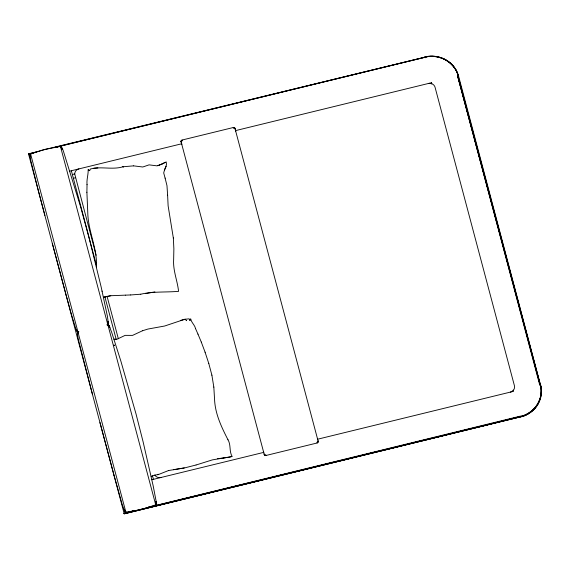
<?xml version="1.0" encoding="UTF-8"?>
<svg xmlns="http://www.w3.org/2000/svg" width="570" height="570" viewBox="0 0 570 570"><rect width="100%" height="100%" fill="white"/><g stroke="black" fill="none" stroke-linecap="round" stroke-linejoin="round"><path stroke-width="0.85" d="M87.032 184.537L86.897 192.368M190.273 319.806L190.722 319.015C191.406 322.677 194.833 324.978 195.588 328.705M96.551 265.499L80.634 206.882L64.104 153.494C63.12 150.038 61.838 144.837 57.477 146.996L45.222 149.326L30.573 153.879L77.919 331.811L78.888 331.669C76.487 332.923 77.57 334.49 78.432 339.834L92.511 394.526M107.794 324.458L106.861 324.836C110.038 324.323 110.231 329.831 111.499 331.747L120.819 360.953L135.959 413.692L143.148 441.985L153.237 486.146L156.209 501.671L156.28 503.88L155.731 504.87L145.649 508.148L136.373 510.414L126.034 512.159L124.908 511.525L122.372 505.07L114.121 475.601M30.139 157.042L30.053 154.826L30.645 154.107L30.046 154.805L30.132 156.985L31.008 161.46L38.411 190.872M108.257 321.352L108.286 323.154L107.502 316.721L101.196 287.159L88.329 234.555M156.28 503.88C154.805 505.654 157.242 502.605 156.209 501.671M87.032 184.666C86.483 179.571 88.371 174.677 88.172 169.725L89.689 170.637M156.244 503.495L156.251 502.968M30.053 154.826L30.623 154.007M107.759 324.358L108.3 322.57M96.544 266.226L96.487 267.073C97.441 248.385 88.065 231.178 87.766 212.539L86.897 192.24M74.713 173.985L74.927 172.617A5.572 5.308 -2 0 1 78.924 168.898M181.053 141.645L181.039 141.018A1.489 1.418 -2 0 1 182.108 140.028L233.251 127.53A1.489 1.418 -2 0 1 234.683 127.908L235.082 128.606M264.259 454.547L264.558 455.102A1.489 1.418 -2 0 0 265.99 455.48L317.134 442.983A1.489 1.418 -2 0 0 318.203 441.992L318.188 441.365M62.451 149.084L61.239 147.181M162.357 163.896L159.301 165.129L166.219 161.909C167.402 166.041 164.295 169.126 163.704 172.931L165.129 178.196M166.105 166.24L164.409 169.874M196.123 464.978L212.418 459.869L231.734 456.627M108.286 323.318L107.737 324.273L108.286 323.026M77.969 332.089L125.877 512.166M28.643 154.363L30.595 153.829M123.868 509.516C125.486 512.345 124.175 510.763 126.098 512.145M30.616 154.107L28.7 154.577M77.762 331.412L76.95 331.177L75.938 329.253L71.385 314.312M78.097 332.666L77.727 333.664L77.606 332.937M155.603 504.194L156.052 503.189L156.059 503.973M30.723 154.499L30.345 155.482L30.181 154.862M107.652 323.846L108.022 322.855L108.207 323.539M190.722 319.015L189.846 320.383L189.169 318.815L184.602 319.335L164.709 326.004L147.908 329.061L142.571 330.735M168.656 470.499L158.189 474.639L155.061 475.024L151.157 476.342M431.547 82.714L235.41 130.651L235.738 131.307M162.3 163.918L165.2 162.429M189.81 320.283L190.287 319.791M180.505 320.433L185.243 319.193M110.744 295.73L103.434 297.348M88.172 169.725L89.647 170.701L90.381 169.026C100.983 166.062 112.418 170.102 123.077 166.746M168.542 470.542L184.979 467.82L196.016 465.006M30.125 155.09L30.267 155.489L30.082 154.776M109.269 326.247L109.832 327.28M142.507 330.757L132.561 335.388L125.129 335.367L116.957 339.257L113.986 339.278L116.166 339.271L104.923 296.97M133.508 165.87L122.949 166.761M155.468 504.977L155.617 504.414M510.364 392.103L511.718 391.583L513.784 389.659A5.572 5.308 -2 0 0 514.404 385.641L435.074 87.331A5.572 5.308 -2 0 0 432.523 84.082L429.751 83.341L428.305 83.505M78.09 332.445L78.175 331.911M30.709 154.27L30.858 153.722L28.614 154.263M107.659 324.066L107.573 324.594M124.915 511.547L124.958 510.798L125.657 511.511M77.684 331.434L76.957 331.198L77.919 331.811M157.534 165.678L159.365 165.079L156.964 165.849L149.076 164.858L142.785 166.996L133.551 165.856M149.775 506.865L145.706 508.134M540.417 398.459L537.56 404.843A27.894 26.576 -2 0 1 523.923 415.957L124.239 513.862L28.5 153.836L36.188 151.955M520.61 416.435L523.702 415.473A27.688 26.377 -2 0 0 540.98 387.835M520.652 416.606L523.773 415.637A27.894 26.576 -2 0 0 537.41 404.515C540.381 399.534 541.87 393.542 541.13 387.821M523.823 415.722L124.189 513.684M520.873 416.919L523.923 415.957A27.894 26.576 -2 0 0 539.227 401.743A27.852 26.534 -2 0 0 541.315 388.134L458.487 75.803L455.879 69.654L453.848 66.783A27.795 26.484 -2 0 0 428.319 56.394L56.06 147.224M33.438 152.867L40.641 150.651M230.48 456.912L223.647 458.038M103.427 297.298L107.117 296.357M40.684 150.551L49.953 148.286M50.082 148.264L428.312 56.33A27.866 26.548 -2 0 1 457.453 72.782L458.458 75.746L457.56 75.967L539.818 385.291L540.738 385.135M28.55 154.014L34.029 152.674M54.599 147.459L428.334 56.508A27.674 26.363 -2 0 1 457.275 72.853L458.28 75.796M28.564 154.085L33.131 152.974M424.8 57.242L425.163 57.157M424.849 57.42L425.206 57.335M424.871 57.52L425.234 57.435M28.728 154.691L30.695 154.214M60.577 146.825L61.182 147.188L60.228 146.554M69.811 171.128L181.766 143.761L181.809 144.488M458.102 76.202L540.367 384.793M72.362 174.52L74.713 173.943L96.138 255.274M73.366 178.289L75.525 177.762M52.29 243.297L66.32 295.816M99.957 422.555L114.157 475.722M263.504 451.704L263.832 452.359L151.827 479.733M317.433 438.522L317.469 439.249L513.606 391.312L513.321 390.229M540.075 384.864L457.774 76.28L540.175 384.843L540.538 384.757L541.279 388.142L541.137 395.06M124.068 513.228L133.309 510.969M148.613 507.229L520.581 416.079L520.738 416.684L523.851 415.794A27.688 26.377 -2 0 0 541.13 388.156L540.531 385.12M124.096 513.335L135.061 510.656M146.925 507.756L520.353 416.691L141.161 509.366M124.146 513.527L140.925 509.43M124.203 513.748L520.773 416.82M125.151 511.525L125.642 511.782M231.826 456.606L232.154 456.527C228.962 451.255 231.171 444.942 227.943 439.691M158.41 474.269L157.862 474.397M140.833 294.191C153.024 291.348 165.956 292.41 178.574 291.348C177.434 280.583 172.881 270.486 173.65 259.5L173.871 248.841L173.337 237.918M145.713 293.529L154.905 291.868M184.281 467.949L173.472 469.701M136.308 510.428L132.112 511.183M110.673 295.745L107.082 296.393L118.332 338.737M110.815 295.716L125.478 295.146M78.076 331.797L77.805 331.362M54.214 147.516L57.542 146.982M56.858 147.096L57.477 146.996M217.583 458.707L223.668 457.945M107.944 325.149L107.602 324.715M93.708 168.243L97.869 167.929M130.694 294.947L125.535 295.146M130.701 294.954L140.762 294.206M102.123 291.363L102.059 291.092M75.917 329.189C77.627 332.417 76.152 329.752 77.698 331.163M108.286 325.235L107.915 324.929L108.357 325.285M60.669 147.174L61.489 147.872L61.368 147.124M108.051 325.349L108.749 326.061L108.749 325.299M60.513 146.69L107.773 324.508M154.855 475.088L155.617 476.064A5.572 5.308 -2 0 0 160.982 477.496M108.856 325.463L109.226 326.126L109.02 325.776M61.638 147.594L61.845 147.944M107.922 324.978L155.731 504.87M227.993 439.805C221.488 427.08 215.125 413.841 214.555 399.306L213.821 387.016M195.538 328.591L198.004 334.198M235.068 128.784L235.239 129.233M181.139 141.966L264.174 454.226M197.954 334.084L201.338 342.178M201.288 342.064L205.114 352.274M458.202 75.81L457.204 72.882A27.595 26.291 -2 0 0 428.341 56.587M205.072 352.16L208.812 363.575M66.284 295.695L71.414 314.433M425.092 56.914L425.32 57.762L424.743 57.114M431.54 82.693L431.832 83.797M234.911 128.207L318.103 441.045M318.067 440.71L318.26 441.622M234.683 127.908L234.84 128.514L233.422 128.179L233.251 127.53M318.203 441.992L318.039 441.387L316.963 442.327L317.134 442.983M182.108 140.028L182.279 140.683L181.196 141.624L181.039 141.018M265.99 455.48L265.812 454.832L264.402 454.497L264.558 455.102M180.982 141.388L181.174 142.3M264.038 453.912L264.323 454.803M208.777 363.453L211.905 375.217M71.357 170.751L88.272 234.363M152.496 475.872L153.416 479.341M77.456 332.944L77.527 335.245M38.382 190.751L44.88 215.396M165.101 178.075L166.982 185.678L167.623 195.318M173.344 238.039L168.129 205.884L167.616 195.196M540.381 384.793L541.044 388.17M211.876 375.096L213.835 387.144M186.369 320.283L186.169 320.661L186.369 320.283M109.169 326.296L109.49 327.479L109.005 325.926L109.169 326.296M61.788 148.114L62.102 149.276L61.624 147.744L61.788 148.114M156.18 502.89L156.159 503.246L155.802 501.657L156.18 502.89M108.222 322.556L107.851 321.338L108.222 322.556M124.538 510.563L124.695 510.934L124.538 510.563M76.58 330.23L76.743 330.593L76.58 330.23M114.071 345.064L114.221 345.62L114.071 345.064M123.384 166.875L123.013 166.754L123.384 166.875"/></g></svg>
